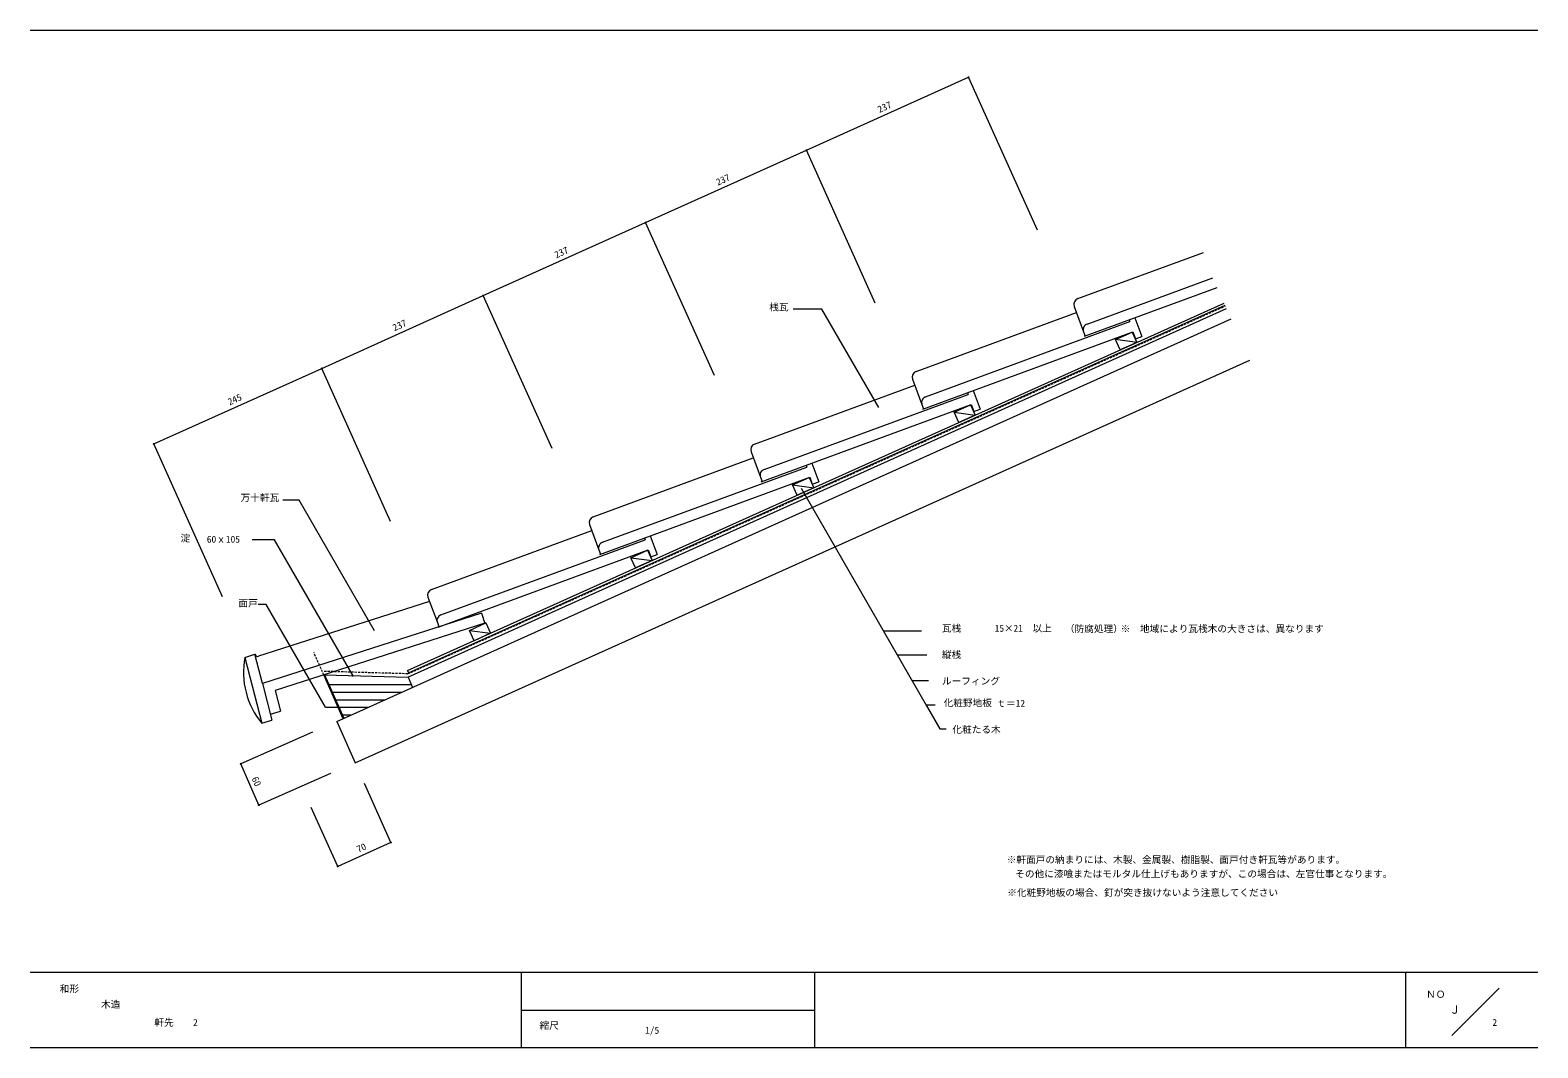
# Model space of a CAD drawing. Units: millimetres, scale not verified, with parts at other scales. Extents: x -203 to 197, y -138 to 132.
import ezdxf
from ezdxf.enums import TextEntityAlignment as Align

# ---------------------------------------------------------------- set-up
doc = ezdxf.new("R2010")
doc.units = ezdxf.units.MM
doc.header["$LTSCALE"] = 0.5
doc.header["$PDMODE"] = 32
doc.header["$PDSIZE"] = 0.25
doc.linetypes.add('DASHED1', pattern=[1.8, 1.2, -0.6])
for name, color, linetype, lineweight in [('0-0', 5, 'Continuous', 18), ('1-0', 7, 'Continuous', 18), ('1-1', 7, 'Continuous', 18), ('1-2', 7, 'Continuous', 18), ('1-4', 7, 'Continuous', 18), ('1-A', 3, 'Continuous', 18), ('1-B', 3, 'Continuous', 18), ('1-C', 7, 'Continuous', 18)]:
    doc.layers.add(name, color=color, linetype=linetype, lineweight=lineweight)
doc.layers.add('1-5', color=7, linetype='Continuous')
doc.layers.add('1-F', color=7, linetype='Continuous')
doc.styles.add('ＭＳ ゴシック', font='')
doc.styles.get('ＭＳ ゴシック').set_extended_font_data('MS Gothic')

msp = doc.modelspace()

# ---------------------------------------------------------------- linework, layer by layer
at = {"layer": '0-0'}
for p, q in [((-203.2432, 131.6351), (196.7568, 131.6351)), ((196.7568, -118.3649), (-203.2433, -118.3649)), ((-72.973, -118.3649), (-72.973, -138.3649)), ((4.8649, -118.3649), (4.8649, -138.3649)), ((161.7568, -138.3649), (161.7568, -118.3649)), ((186.4865, -122.5541), (173.9189, -135.1216)), ((-72.973, -128.3649), (4.8649, -128.3649)), ((196.7568, -138.3649), (-203.2432, -138.3649))]:
    msp.add_line(p, q, dxfattribs=at)
at = {"layer": '0-0', "color": 7}
msp.add_line((90.3485, 48.7762), (84.7335, 49.5571), dxfattribs=at)
at = {"layer": '1-0'}
for p, q in [((-103.1321, -38.29), (113.5231, 59.2048)), ((-102.9987, -39.9846), (114.1796, 57.7457)), ((-102.8858, -38.8372), (113.7693, 58.6576)), ((-121.8548, -51.7596), (115.4107, 55.0099)), ((-117.027, -62.7461), (120.3351, 44.0669)), ((-125.1192, -39.3594), (-120.0309, -50.9388)), ((-103.1321, -38.29), (-102.8858, -38.8372)), ((-123.9589, -42), (-102.1131, -42)), ((-123.08, -44), (-104.6113, -44)), ((-122.2012, -46), (-109.0558, -46)), ((-121.3223, -48), (-113.5002, -48)), ((-121.8548, -51.7596), (-117.027, -62.7461)), ((-120.4435, -50), (-117.9447, -50))]:
    msp.add_line(p, q, dxfattribs=at)
msp.add_lwpolyline([(-125.1192, -39.3594), (-102.992, -40), (-101.7918, -42.7312)], dxfattribs=at)
at = {"layer": '1-1', "color": 3, "linetype": 'DASHED1'}
for p, q in [((-103.0562, -39.1332), (113.8513, 58.4752)), ((-125.3514, -39.4465), (-127.9834, -33.4569)), ((-103.0562, -39.1332), (-125.4964, -38.4836))]:
    msp.add_line(p, q, dxfattribs=at)
at = {"layer": '1-1'}
for p, q in [((84.7335, 49.5571), (89.1107, 51.5269)), ((84.7335, 49.5571), (89.1107, 51.5268)), ((90.3485, 48.7762), (85.9713, 46.8065)), ((90.3485, 48.7762), (85.9713, 46.8065)), ((90.3485, 48.7762), (85.9713, 46.8065)), ((89.1107, 51.5268), (90.3485, 48.7762)), ((41.8799, 30.2551), (46.2571, 32.2249)), ((41.8798, 30.2551), (47.4882, 29.4891)), ((41.8798, 30.2551), (47.4882, 29.4891)), ((41.8798, 30.2551), (47.4882, 29.4891)), ((41.8799, 30.2551), (47.4882, 29.4891)), ((-0.9805, 10.968), (3.3968, 12.9377)), ((-0.9805, 10.9679), (4.6278, 10.2019)), ((-0.9805, 10.9679), (4.6279, 10.2019)), ((-43.8408, -8.3192), (-39.4635, -6.3494)), ((-43.8408, -8.3192), (-38.2325, -9.0852)), ((-86.7011, -27.6063), (-81.0928, -28.3723))]:
    msp.add_line(p, q, dxfattribs=at)
for points in [[(85.9646, 46.8213), (84.7334, 49.5571), (89.1107, 51.5268)], [(85.9646, 46.8213), (84.7334, 49.5571), (89.1107, 51.5268)], [(84.7334, 49.5571), (89.1107, 51.5268), (90.3418, 48.7911)], [(89.1107, 51.5268), (90.341, 48.7928), (90.3418, 48.7911)], [(41.8798, 30.2551), (46.2571, 32.2248), (47.4882, 29.4891)], [(41.8799, 30.2551), (46.2571, 32.2248), (47.4882, 29.4891)]]:
    msp.add_lwpolyline(points, dxfattribs=at)
for points in [[(43.1109, 27.5193), (41.8798, 30.2551), (46.2571, 32.2248), (47.4882, 29.4891)], [(43.1109, 27.5193), (41.8798, 30.2551), (46.2571, 32.2248), (47.4882, 29.4891)], [(0.2506, 8.2322), (-0.9805, 10.9679), (3.3968, 12.9377), (4.6278, 10.2019)], [(0.2506, 8.2322), (-0.9805, 10.9679), (3.3968, 12.9377), (4.6279, 10.2019)], [(-42.6097, -11.055), (-43.8408, -8.3192), (-39.4636, -6.3494), (-38.2325, -9.0852)], [(-85.47, -30.3421), (-86.7011, -27.6063), (-82.3239, -25.6366), (-81.0928, -28.3723)]]:
    msp.add_lwpolyline(points, close=True, dxfattribs=at)
at = {"layer": '1-2'}
for p, q in [((-140.649, -20.7088), (-142.7545, -20.7088)), ((-124.9197, -47.9528), (-140.649, -20.7088)), ((-124.9197, -47.9528), (-121.7053, -47.9528))]:
    msp.add_line(p, q, dxfattribs=at)
at = {"layer": '1-2', "color": 3}
msp.add_line((-120.2302, -51.1007), (-125.3514, -39.4465), dxfattribs=at)
at = {"layer": '1-4'}
for p, q in [((2.7026, 99.7702), (45.7388, 119.1365)), ((64.0048, 78.5454), (45.7388, 119.1365)), ((-39.9813, 80.5625), (2.7026, 99.7702)), ((20.9686, 59.1791), (2.7026, 99.7703)), ((-21.7153, 39.9713), (-39.9813, 80.5624)), ((-107.6123, 1.3177), (-125.8783, 41.9088)), ((23.0858, -27.6892), (33.2432, -27.6892)), ((34.6833, -34.1921), (26.8403, -34.1921)), ((35.1247, -41.0339), (30.7904, -41.0339)), ((36.8903, -47.4343), (34.4857, -47.4343)), ((-128.3717, -54.6233), (-147.391, -62.9809)), ((-142.5632, -73.9674), (-147.391, -62.9809)), ((-123.5439, -65.6098), (-142.5632, -73.9674)), ((-107.5135, -83.8874), (-114.57, -68.2061)), ((-121.6361, -90.2426), (-128.6926, -74.5613)), ((-107.5135, -83.8874), (-121.6361, -90.2426))]:
    msp.add_line(p, q, dxfattribs=at)
for points in [[(-64.752, 20.6048), (-83.018, 61.1959), (-39.9813, 80.5625)], [(-107.6123, 1.3177), (-125.8783, 41.9088), (-83.018, 61.1959)], [(21.8919, 31.5), (6.8202, 57.605), (-0.8108, 57.605)], [(1.275, 10.0882), (34.4857, -47.4343), (38.1165, -53.7231), (39.7736, -53.7244)], [(-111.8919, -27.6892), (-131.8789, 6.9293), (-136.2162, 6.9293)], [(-117.4705, -39.8733), (-138.4246, -3.5798), (-144.3243, -3.5798)]]:
    msp.add_lwpolyline(points, dxfattribs=at)
for p in [(45.7388, 119.1365), (2.7026, 99.7702), (-39.9813, 80.5625), (-83.018, 61.1959), (-125.8783, 41.9088), (-125.8783, 41.9088), (-147.391, -62.9809), (-142.5632, -73.9674), (-107.5135, -83.8874), (-121.6361, -90.2426)]:
    msp.add_point(p, dxfattribs=at)
at = {"layer": '1-A', "color": 7}
for p, q in [((-170.4471, 21.8529), (-125.8783, 41.9088)), ((-107.6123, 1.3177), (-125.8783, 41.9088)), ((-152.1811, -18.7383), (-170.4471, 21.8529))]:
    msp.add_line(p, q, dxfattribs=at)
at = {"layer": '1-A'}
for p, q in [((-83.4802, -23.0669), (-141.6171, -41.7092)), ((-83.4802, -23.0669), (-82.6231, -25.7399)), ((-82.3239, -25.6366), (-138.245, -43.5684)), ((-146.292, -34.8071), (-143.6213, -33.9507)), ((-141.6171, -41.7092), (-143.6213, -33.9507)), ((-141.6171, -41.7092), (-139.1119, -51.4074)), ((-141.6171, -41.7092), (-139.1119, -51.4074)), ((-138.245, -43.5684), (-136.842, -48.9993)), ((-139.5127, -49.8557), (-136.842, -48.9993))]:
    msp.add_line(p, q, dxfattribs=at)
msp.add_lwpolyline([(-146.292, -34.8071), (-141.7826, -52.2638), (-139.1119, -51.4074)], dxfattribs=at)
msp.add_arc((-125.3374, -38.7048), 21.3141, 169.46289, 219.50543, dxfattribs=at)
at = {"layer": '1-A', "color": 7}
for p in [(-125.8783, 41.9088), (-170.4471, 21.8529)]:
    msp.add_point(p, dxfattribs=at)
at = {"layer": '1-B'}
for p, q in [((77.171, 53.6563), (110.4996, 65.9236)), ((76.4547, 50.409), (111.6514, 63.3639)), ((34.3174, 34.3543), (88.5158, 54.3031)), ((88.3379, 54.7829), (88.5091, 54.318)), ((88.3379, 54.7829), (88.5091, 54.318)), ((88.339, 54.7833), (88.5158, 54.3031)), ((89.8405, 55.336), (91.6753, 50.3513)), ((33.6011, 31.107), (89.2952, 51.6064)), ((76.2221, 51.6021), (76.6395, 50.4682)), ((89.2952, 51.6064), (89.9861, 49.7295)), ((89.9861, 49.7295), (91.6753, 50.3513)), ((46.9858, 36.0335), (48.815, 31.0641)), ((46.9859, 36.0335), (48.815, 31.0641)), ((-9.2592, 11.8198), (46.4349, 32.3192)), ((-8.5429, 15.0671), (45.6554, 35.016)), ((33.3685, 32.3001), (33.7859, 31.1662)), ((45.4843, 35.4809), (45.6554, 35.016)), ((45.4843, 35.4809), (45.6554, 35.016)), ((46.4349, 32.3192), (47.1258, 30.4424)), ((46.4349, 32.3192), (47.1258, 30.4424)), ((47.1258, 30.4424), (48.815, 31.0641)), ((47.1258, 30.4424), (48.815, 31.0641)), ((2.624, 16.1937), (2.7951, 15.7289)), ((4.1255, 16.7464), (5.9546, 11.777)), ((-52.1195, -7.4673), (3.5746, 13.0321)), ((-51.4032, -4.22), (2.7951, 15.7289)), ((-9.4918, 13.0129), (-9.0745, 11.8791)), ((3.5746, 13.0321), (4.2654, 11.1552)), ((4.2654, 11.1552), (5.9546, 11.777)), ((-94.2636, -23.5071), (-40.0652, -3.5583)), ((-40.2363, -3.0934), (-40.0652, -3.5583)), ((-38.7348, -2.5408), (-36.9057, -7.5102)), ((-94.9799, -26.7544), (-39.2857, -6.255)), ((-52.3521, -6.2742), (-51.9348, -7.408)), ((-39.2857, -6.255), (-38.5949, -8.1319)), ((-38.5949, -8.1319), (-36.9057, -7.5102)), ((-95.2124, -25.5613), (-94.7951, -26.6952))]:
    msp.add_line(p, q, dxfattribs=at)
for centre in [(77.7236, 52.1548), (34.87, 32.8528), (-7.9903, 13.5656), (-50.8506, -5.7215), (-93.7109, -25.0087)]:
    msp.add_arc(centre, 1.6, 110.2068, 200.20738, dxfattribs=at)
at = {"layer": '1-C'}
for p, q in [((74.684, 60.4131), (108.0126, 72.6804)), ((31.8304, 41.1111), (74.3264, 56.7527)), ((73.7351, 58.3589), (76.2221, 51.6021)), ((-11.0299, 21.824), (31.4671, 37.4659)), ((30.8815, 39.0569), (33.3685, 32.3001)), ((-53.8903, 2.5368), (-11.3932, 18.1788)), ((-11.9788, 19.7698), (-9.4918, 13.013)), ((-54.8391, 0.4827), (-52.3521, -6.2742)), ((-96.7506, -16.7503), (-54.2535, -1.1084)), ((-97.2843, -19.9323), (-142.6944, -34.4936)), ((-97.6994, -18.8045), (-95.2124, -25.5613))]:
    msp.add_line(p, q, dxfattribs=at)
for centre, radius, start, end in [((75.2367, 58.9116), 1.6, 110.20749, 200.20695), ((32.383, 39.6096), 1.6, 110.20749, 200.20695), ((-10.4773, 20.3225), 1.6, 110.20723, 200.20695), ((-53.3376, 1.0353), 1.6, 110.20723, 200.20695), ((-96.1979, -18.2518), 1.6, 110.20723, 200.20695), ((-142.8474, -33.692), 0.816, 198.47986, 280.80862)]:
    msp.add_arc(centre, radius, start, end, dxfattribs=at)

# ---------------------------------------------------------------- texts
at = {"layer": '0-0', "color": 7, "style": 'ＭＳ ゴシック'}
for s, height, p in [('和形', 1.833, (-195.4054, -124.1757)), ('ＮＯ', 1.833, (167.1021, -125.6345)), ('木造', 1.833, (-184.4438, -128.2884)), ('Ｊ', 2.199, (173.238, -129.9766)), ('縮尺', 1.833, (-68.1081, -133.9054))]:
    msp.add_text(s, height=height, dxfattribs=at).set_placement(p, align=Align.BOTTOM_LEFT)
at = {"layer": '1-0', "style": 'ＭＳ ゴシック'}
msp.add_text('1/5', height=1.833, dxfattribs=at).set_placement((-40.0932, -135.1819), align=Align.BOTTOM_LEFT)
at = {"layer": '1-2', "style": 'ＭＳ ゴシック'}
for s, p in [('面戸', (-147.9723, -21.8717)), ('※化粧野地板の場合、釘が突き抜けないよう注意してください', (55.9876, -98.6474))]:
    msp.add_text(s, height=1.833, dxfattribs=at).set_placement(p, align=Align.BOTTOM_LEFT)
at = {"layer": '1-4', "style": 'ＭＳ ゴシック'}
for s, rotation, p in [('237', 24.228, (22.3057, 109.1399)), ('237', 24.228, (-20.5544, 89.8529)), ('237', 24.228, (-63.4147, 70.5657)), ('237', 24.228, (-106.3632, 51.2389)), ('60', 293.722, (-145.0223, -67.1286)), ('70', 24.228, (-115.9198, -87.122))]:
    msp.add_text(s, height=1.833, rotation=rotation, dxfattribs=at).set_placement(p, align=Align.BOTTOM_LEFT)
for s, p in [('淀', (-163.3424, -4.628)), ('60ｘ105', (-156.3707, -4.8996)), ('15×21\u3000以上', (52.6589, -28.5297)), ('（防腐処理）', (71.2733, -28.6479)), ('※\u3000地域により瓦桟木の大きさは、異なります', (86.0747, -28.6479)), ('化粧野地板', (39.0973, -48.3171)), ('化粧たる木', (41.4327, -55.3835)), ('軒先\u3000\u30002', (-170.2781, -133.1048)), ('2', (184.7115, -133.0782))]:
    msp.add_text(s, height=1.833, dxfattribs=at).set_placement(p, align=Align.BOTTOM_LEFT)
at = {"layer": '1-5', "style": 'ＭＳ ゴシック'}
for s, p in [('桟瓦', (-7.1508, 56.6842)), ('万十軒瓦', (-147.4267, 6.1137)), ('瓦桟\u3000', (38.6528, -28.5297)), ('縦桟', (38.6544, -35.5297)), ('ルーフィング', (38.6544, -42.5297)), ('ｔ＝12', (53.1003, -48.4262))]:
    msp.add_text(s, height=1.833, dxfattribs=at).set_placement(p, align=Align.BOTTOM_LEFT)
at = {"layer": '1-A', "color": 7, "style": 'ＭＳ ゴシック'}
msp.add_text('245', height=1.833, rotation=24.228, dxfattribs=at).set_placement((-150.0777, 31.5674), align=Align.BOTTOM_LEFT)
at = {"layer": '1-F', "style": 'ＭＳ ゴシック'}
for s, p in [('※軒面戸の納まりには、木製、金属製、樹脂製、面戸付き軒瓦等があります。', (55.8344, -89.9216)), ('その他に漆喰またはモルタル仕上げもありますが、この場合は、左官仕事となります。', (58.103, -93.6768))]:
    msp.add_text(s, height=1.833, dxfattribs=at).set_placement(p, align=Align.BOTTOM_LEFT)

doc.saveas('drawing.dxf')
